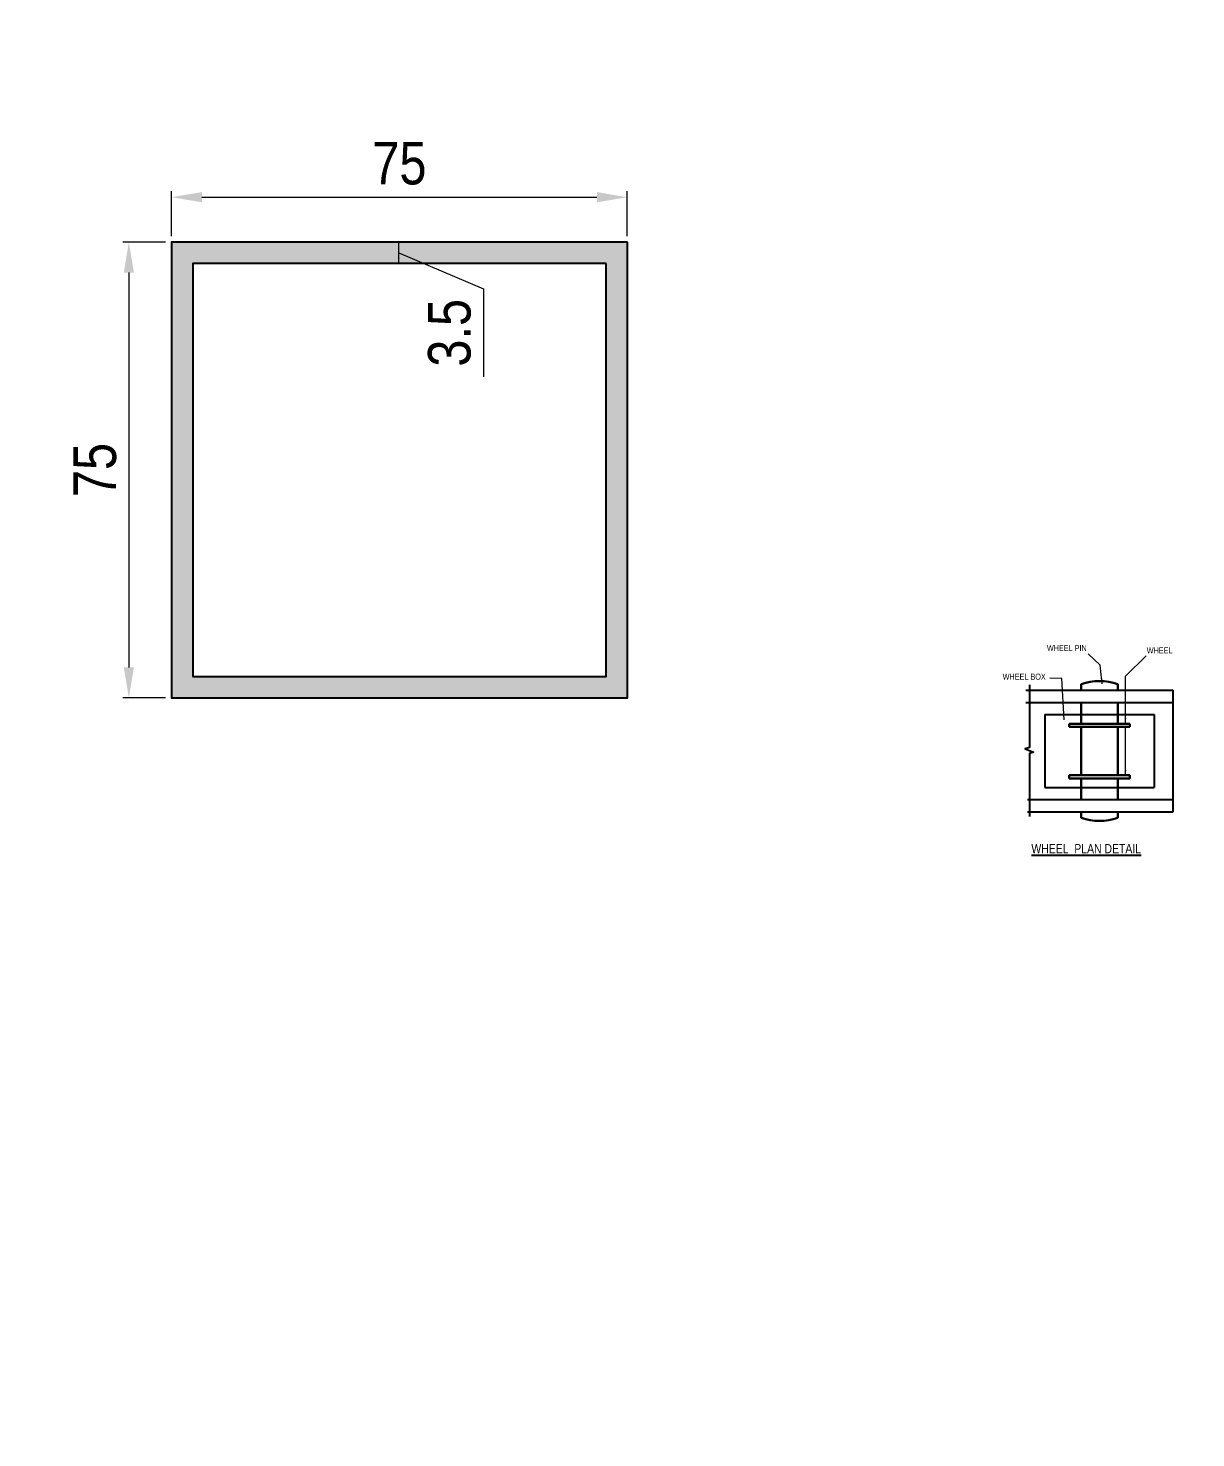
# Model space of a CAD drawing. Header units: millimetres. Extents: x 0 to 2669304, y -3314102 to 0.
# Drawn here: x 2422913.7 to 2423105.8, y -3104037.7 to -3103805.7 of the extents above; entities that cross this region are included whole.
import ezdxf
from ezdxf import colors
from ezdxf.entities.mleader import LeaderData, LeaderLine
from ezdxf.math import Vec2, Vec3

# ---------------------------------------------------------------- set-up
doc = ezdxf.new("R2010")
doc.units = ezdxf.units.MM
doc.header["$LTSCALE"] = 0.4
doc.header["$MEASUREMENT"] = 0
doc.header["$PDMODE"] = 34
for name, color, linetype in [('0NSRPURL0', 3, 'Continuous'), ('DOOR SHEET', 94, 'Continuous'), ('TAXT', 7, 'Continuous'), ('WHEEL BOX', 6, 'Continuous')]:
    doc.layers.add(name, color=color, linetype=linetype)
for name, color, linetype, lineweight in [('1NSDIM0', 7, 'Continuous', 9), ('Text Small', 7, 'Continuous', 0), ('WHEEL', 1, 'Continuous', 30), ('WHEELL PIN', 3, 'Continuous', 30)]:
    doc.layers.add(name, color=color, linetype=linetype, lineweight=lineweight)
doc.styles.get("Standard").update_dxf_attribs({"font": 'ARIALN.TTF'})
doc.styles.add('style2', font='ARIALN.TTF')
doc.dimstyles.new('shahid', dxfattribs={"dimtxt": 37.0005, "dimasz": 20, "dimexe": 8, "dimexo": 10, "dimgap": 5, "dimtad": 3, "dimdec": 0, "dimrnd": 1, "dimzin": 0, "dimdsep": 46, "dimtxsty": 'style2', "dimcen": 0.09, "dimclrt": 1, "dimadec": 0, "dimazin": 0, "dimtfac": 1, "dimtdec": 0, "dimtix": 1, "dimtmove": 1, "dimatfit": 3, "dimfxl": 0, "dimtolj": 1, "dimtzin": 0, "dimlwd": 5, "dimlwe": 5, "dimarcsym": 0})
doc.dimstyles.new('Standard-225', dxfattribs={"dimtxt": 300, "dimasz": 200, "dimexe": 125, "dimexo": 350, "dimgap": 150, "dimtad": 1, "dimdec": 0, "dimzin": 0, "dimdsep": 46, "dimtxsty": 'Standard', "dimcen": 0.09, "dimclrd": 256, "dimclrt": 256, "dimadec": 0, "dimazin": 0, "dimtfac": 1, "dimtdec": 0, "dimtmove": 1, "dimatfit": 3, "dimfxl": 0, "dimtolj": 1, "dimtzin": 0, "dimlwd": 9, "dimlwe": 9, "dimarcsym": 0})

# ---------------------------------------------------------------- blocks, each defined once
blk = doc.blocks.new('*D1021')
at = {"layer": '1NSDIM0', "color": 0, "lineweight": 5}
for p, q in [((2422937.26, -3103839.87), (2422937.26, -3103832.47)), ((2423012.26, -3103839.87), (2423012.26, -3103832.47)), ((2422942.26, -3103833.47), (2423007.26, -3103833.47))]:
    blk.add_line(p, q, dxfattribs=at)
at = {"layer": '1NSDIM0', "color": 0}
for points in [[(2422942.26, -3103832.63), (2422942.26, -3103834.3), (2422937.26, -3103833.47)], [(2423007.26, -3103832.63), (2423007.26, -3103834.3), (2423012.26, -3103833.47)]]:
    blk.add_solid(points, dxfattribs=at)
at = {"layer": 'Defpoints', "color": 0}
for p in [(2423012.26, -3103833.47), (2422937.26, -3103840.87), (2423012.26, -3103840.87)]:
    blk.add_point(p, dxfattribs=at)
at = {"layer": '1NSDIM0', "color": 1, "insert": (2422974.76, -3103827.91), "char_height": 7, "attachment_point": 5, "style": 'style2'}
blk.add_mtext('\\A1;75', dxfattribs=at)
blk = doc.blocks.new('*D1022')
at = {"layer": '1NSDIM0', "color": 0, "lineweight": 5}
for p, q in [((2422936.26, -3103840.87), (2422929.24, -3103840.87)), ((2422930.24, -3103845.87), (2422930.24, -3103910.87)), ((2422936.26, -3103915.87), (2422929.24, -3103915.87))]:
    blk.add_line(p, q, dxfattribs=at)
at = {"layer": '1NSDIM0', "color": 0}
for points in [[(2422929.41, -3103845.87), (2422931.07, -3103845.87), (2422930.24, -3103840.87)], [(2422929.41, -3103910.87), (2422931.07, -3103910.87), (2422930.24, -3103915.87)]]:
    blk.add_solid(points, dxfattribs=at)
at = {"layer": 'Defpoints', "color": 0}
for p in [(2422937.26, -3103840.87), (2422930.24, -3103915.87), (2422937.26, -3103915.87)]:
    blk.add_point(p, dxfattribs=at)
at = {"layer": '1NSDIM0', "color": 1, "insert": (2422924.68, -3103878.37), "char_height": 7, "attachment_point": 5, "rotation": 90, "style": 'style2'}
blk.add_mtext('\\A1;75', dxfattribs=at)
blk = doc.blocks.new('*D976')
at = {"layer": '1NSDIM0', "color": 0, "lineweight": 5}
for p, q in [((2422971.01, -3103840.87), (2422975.66, -3103840.87)), ((2422974.66, -3103844.37), (2422974.66, -3103840.87)), ((2422974.66, -3103844.37), (2422974.66, -3103840.87)), ((2422971.01, -3103844.37), (2422975.66, -3103844.37)), ((2422974.66, -3103842.62), (2422988.58, -3103848.54)), ((2422988.58, -3103848.54), (2422988.58, -3103863.04))]:
    blk.add_line(p, q, dxfattribs=at)
at = {"layer": 'Defpoints', "color": 0}
for p in [(2422970.01, -3103840.87), (2422974.66, -3103840.87), (2422970.01, -3103844.37)]:
    blk.add_point(p, dxfattribs=at)
at = {"layer": '1NSDIM0', "color": 1, "insert": (2422983.01, -3103855.79), "char_height": 7, "attachment_point": 5, "rotation": 90, "style": 'style2'}
blk.add_mtext('\\A1;3.5', dxfattribs=at)

msp = doc.modelspace()

# ---------------------------------------------------------------- hatches: boundary and pattern name
at = {"layer": '0NSRPURL0', "linetype": 'Continuous'}
h = msp.add_hatch(color=256, dxfattribs=at)
h.paths.add_polyline_path([(2423012.2636, -3103840.8722), (2422937.2636, -3103840.8722), (2422937.2636, -3103915.8722), (2423012.2636, -3103915.8722)])
h.paths.add_polyline_path([(2423008.7636, -3103912.3722), (2422940.7636, -3103912.3722), (2422940.7636, -3103844.3722), (2423008.7636, -3103844.3722)], flags=16)

# ---------------------------------------------------------------- linework, layer by layer
for points in [[(2423012.2636, -3103840.8722), (2422937.2636, -3103840.8722), (2422937.2636, -3103915.8722), (2423012.2636, -3103915.8722)], [(2423008.7636, -3103844.3722), (2422940.7636, -3103844.3722), (2422940.7636, -3103912.3722), (2423008.7636, -3103912.3722)], [(2423008.7636, -3103844.3722), (2422940.7636, -3103844.3722), (2422940.7636, -3103912.3722), (2423008.7636, -3103912.3722)]]:
    msp.add_lwpolyline(points, close=True, dxfattribs=at)
at = {"layer": 'DOOR SHEET', "lineweight": 25, "ltscale": 3}
for p, q in [((2423077.8315, -3103914.6176), (2423102.0815, -3103914.6176)), ((2423077.8315, -3103916.6176), (2423102.0815, -3103916.6176)), ((2423102.0815, -3103934.6176), (2423102.0815, -3103914.6176)), ((2423078.0815, -3103932.6176), (2423102.0815, -3103932.6176)), ((2423078.0815, -3103934.6176), (2423102.0815, -3103934.6176))]:
    msp.add_line(p, q, dxfattribs=at)
at = {"layer": 'TAXT', "ltscale": 3}
msp.add_lwpolyline([(2423078.4259, -3103913.6988), (2423078.4259, -3103924.0339), (2423077.739, -3103924.2839), (2423079.1128, -3103924.7839), (2423078.4259, -3103925.0339), (2423078.4259, -3103935.369)], dxfattribs=at)
at = {"layer": 'WHEEL', "ltscale": 3}
for p, q in [((2423084.9565, -3103920.1176), (2423094.9565, -3103920.1176)), ((2423084.9565, -3103920.1176), (2423084.9565, -3103920.6176)), ((2423084.9565, -3103920.6176), (2423094.9565, -3103920.6176)), ((2423094.9565, -3103920.1176), (2423094.9565, -3103920.6176)), ((2423084.9565, -3103928.6176), (2423094.9565, -3103928.6176)), ((2423084.9565, -3103928.6176), (2423084.9565, -3103929.1176)), ((2423084.9565, -3103929.1176), (2423094.9565, -3103929.1176)), ((2423094.9565, -3103928.6176), (2423094.9565, -3103929.1176))]:
    msp.add_line(p, q, dxfattribs=at)
at = {"layer": 'WHEEL BOX', "ltscale": 3}
for p, q in [((2423080.9565, -3103918.6176), (2423098.9565, -3103918.6176)), ((2423080.9565, -3103918.6176), (2423080.9565, -3103930.6176)), ((2423098.9565, -3103918.6176), (2423098.9565, -3103930.6176)), ((2423080.9565, -3103930.6176), (2423098.9565, -3103930.6176))]:
    msp.add_line(p, q, dxfattribs=at)
at = {"layer": 'WHEELL PIN', "ltscale": 3}
for p, q in [((2423086.9565, -3103913.6176), (2423086.9565, -3103914.6176)), ((2423092.9565, -3103913.6176), (2423092.9565, -3103914.6176)), ((2423086.9565, -3103916.6176), (2423086.9565, -3103920.1176)), ((2423092.9565, -3103916.6176), (2423092.9565, -3103920.1176)), ((2423086.9565, -3103920.6176), (2423086.9565, -3103928.6176)), ((2423092.9565, -3103920.6176), (2423092.9565, -3103928.6176)), ((2423086.9565, -3103929.1176), (2423086.9565, -3103932.6176)), ((2423092.9565, -3103929.1176), (2423092.9565, -3103932.6176)), ((2423086.9565, -3103934.6176), (2423086.9565, -3103935.6176)), ((2423092.9565, -3103934.6176), (2423092.9565, -3103935.6176))]:
    msp.add_line(p, q, dxfattribs=at)
for centre, start, end in [((2423089.9565, -3103922.3676), 71.075356, 108.924644), ((2423089.9565, -3103926.8676), 251.075356, 288.924644)]:
    msp.add_arc(centre, 9.25, start, end, dxfattribs=at)

# ---------------------------------------------------------------- texts
at = {"layer": 'TAXT', "ltscale": 3}
for s, height, p in [('WHEEL PIN', 1, (2423081.2983, -3103908.172)), ('WHEEL ', 1, (2423097.7237, -3103908.5681)), ('WHEEL BOX', 1, (2423074.0226, -3103912.8874)), ('%%UWHEEL  PLAN DETAIL', 1.5, (2423078.7469, -3103941.44))]:
    msp.add_text(s, height=height, dxfattribs=at).set_placement(p)

# ---------------------------------------------------------------- dimensions: what is measured, and where the dimension line sits
at = {"layer": '1NSDIM0'}
dim = msp.add_linear_dim(base=(2423012.2636, -3103833.4667), p1=(2422937.2636, -3103840.8722), p2=(2423012.2636, -3103840.8722), dimstyle='shahid', override={"dimtxt": 7, "dimasz": 5, "dimexe": 1, "dimexo": 1, "dimgap": 2, "dimrnd": 0}, dxfattribs=at)
dim.commit()
dim.dimension.update_dxf_attribs({"geometry": '*D1021', "text_midpoint": (2422974.7636, -3103827.907)})
dim = msp.add_linear_dim(base=(2422930.2383, -3103915.8722), p1=(2422937.2636, -3103840.8722), p2=(2422937.2636, -3103915.8722), angle=90, dimstyle='shahid', override={"dimtxt": 7, "dimasz": 5, "dimexe": 1, "dimexo": 1, "dimgap": 2, "dimdec": 0, "dimrnd": 0}, dxfattribs=at)
dim.commit()
dim.dimension.update_dxf_attribs({"geometry": '*D1022', "text_midpoint": (2422924.6786, -3103878.3722)})
dim = msp.add_linear_dim(base=(2422974.6555, -3103840.8722), p1=(2422970.0058, -3103844.3722), p2=(2422970.0058, -3103840.8722), angle=90, dimstyle='shahid', override={"dimtxt": 7, "dimasz": 5, "dimexe": 1, "dimexo": 1, "dimgap": 2, "dimdec": 1, "dimrnd": 0}, dxfattribs=at)
dim.commit()
dim.dimension.update_dxf_attribs({"geometry": '*D976', "text_midpoint": (2422988.5845, -3103850.5437), "dimtype": 160})

# ---------------------------------------------------------------- leaders
for points in [[(2423090.4082, -3103913.5434), (2423090.0478, -3103910.4961), (2423088.0762, -3103908.6327)], [(2423094.2249, -3103920.1176), (2423094.2249, -3103912.3076), (2423097.6306, -3103908.9409)], [(2423084.119, -3103919.4765), (2423083.7586, -3103912.6813), (2423081.787, -3103912.653)], [(2423094.2249, -3103928.6176), (2423094.2249, -3103920.6176)]]:
    msp.add_leader(points, dimstyle='Standard-225', override={"dimasz": 0.9, "dimtad": 0, "dimfxl": 0.0625})
at = {"layer": 'Text Small'}
ml = msp.add_multileader_mtext('Standard', dxfattribs=at)
ml.set_content('OPENING     \\P2134mmx 2134mm', color=256)
ml.set_leader_properties(color=235)
ml.build(insert=Vec2(0, 0))
ml.multileader.update_dxf_attribs({"dogleg_length": 144.6835, "arrow_head_size": 90})
ctx = ml.context
ctx.base_point, ctx.char_height, ctx.arrow_head_size, ctx.landing_gap_size, ctx.plane_origin = Vec3(2454691.1281, -3115241.5036), 200, 90, 50, Vec3(2463634.037, -3111925.6113)
ctx.text_align_type = 1
notes = []
notes.append((ctx, [(0, (0, 0, 0), (0, 0), (1, 0), 1, [])]))
ctx.mtext.insert, ctx.mtext.width, ctx.mtext.alignment, ctx.mtext.flow_direction = Vec3(2455711.1144, -3115139.7983), 3559.700472, 2, 5
ml = msp.add_multileader_mtext('Standard', dxfattribs=at)
ml.set_content('PORTAL BEAM-02', color=256)
ml.set_leader_properties(color=235)
ml.build(insert=Vec2(0, 0))
ml.multileader.update_dxf_attribs({"dogleg_length": 90, "arrow_head_size": 30})
ctx = ml.context
ctx.base_point, ctx.char_height, ctx.arrow_head_size, ctx.landing_gap_size, ctx.plane_origin = Vec3(2448702.5428, -3105280.1074), 50, 30, 25, Vec3(2448368.9987, -3102187.3439)
notes.append((ctx, [(0, (0, 0, 0), (0, 0), (1, 0), 1, [])]))
ctx.mtext.insert, ctx.mtext.line_spacing_factor, ctx.mtext.flow_direction = Vec3(2448727.5428, -3105254.681), 0.75, 5
for ctx, leaders in notes:
    for number, flags, end, landing, length, lines in leaders:
        leader = LeaderData()
        leader.index, (leader.has_last_leader_line, leader.has_dogleg_vector, leader.attachment_direction) = number, flags
        leader.last_leader_point, leader.dogleg_vector, leader.dogleg_length = Vec3(end), Vec3(landing), length
        for number, points, colour, breaks in lines:
            line = LeaderLine()
            line.index, line.vertices, line.color, line.breaks = number, Vec3.list(points), colors.encode_raw_color(colour), breaks
            leader.lines.append(line)
        ctx.leaders.append(leader)

doc.saveas('drawing.dxf')
